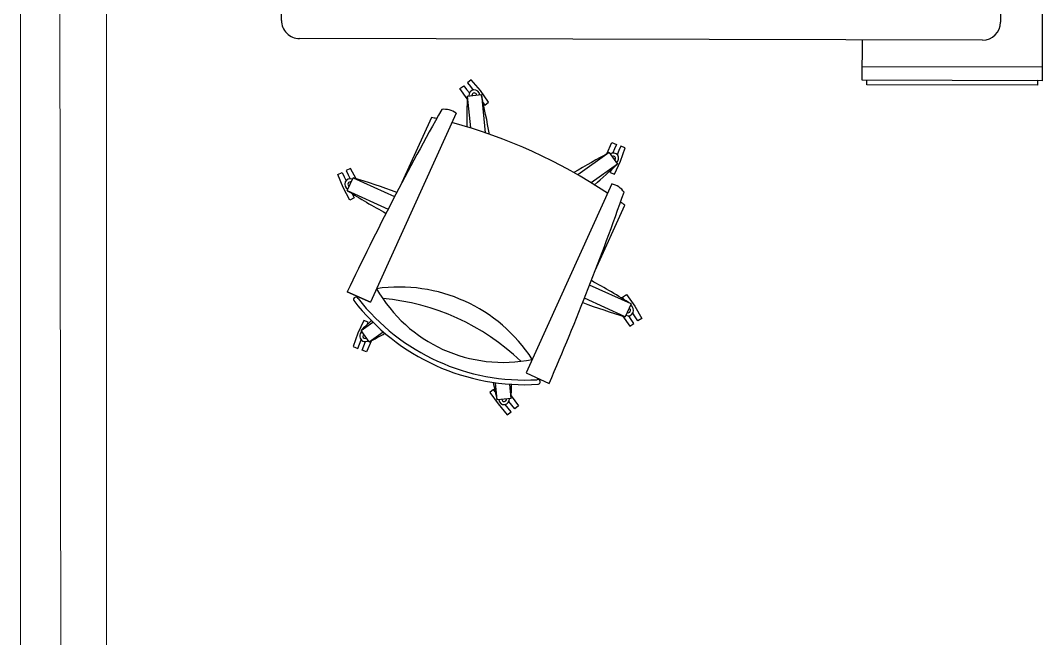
# Model space of a CAD drawing. Header units: inches. Extents: x 164.3 to 247.9, y 15.6 to 56.7.
# Drawn here: x 208.12 to 209.905, y 32.232 to 33.311 of the extents above; entities that cross this region are included whole.
import ezdxf

# ---------------------------------------------------------------- set-up
doc = ezdxf.new("R2010")
doc.units = ezdxf.units.IN
doc.header["$MEASUREMENT"] = 0
doc.layers.get('0').update_dxf_attribs({"lineweight": 0})
doc.layers.add('WALL 1 100', color=250, linetype='Continuous', lineweight=9)
doc.layers.add('провода', color=1, linetype='Continuous', lineweight=5)

msp = doc.modelspace()

# ---------------------------------------------------------------- linework, layer by layer
at = {"color": 7, "linetype": 'ByBlock', "lineweight": -2}
for p, q in [((209.8326, 33.7511), (209.8315, 33.3075)), ((209.905, 33.5977), (209.9041, 33.2053)), ((208.576, 33.3105), (208.5762, 33.3858)), ((209.8001, 33.2762), (208.6073, 33.279)), ((209.5902, 33.2061), (209.5903, 33.2767)), ((209.9041, 33.2289), (209.5902, 33.2296)), ((208.907, 33.2068), (208.9006, 33.2017)), ((208.9006, 33.2017), (208.9057, 33.1953)), ((208.9233, 33.1882), (208.907, 33.2068)), ((209.9041, 33.2053), (209.5902, 33.2061)), ((209.598, 33.1982), (209.598, 33.2061)), ((209.9041, 33.2053), (209.8962, 33.2054)), ((209.8962, 33.2054), (209.8962, 33.1975)), ((208.8876, 33.1916), (208.8941, 33.1966)), ((208.9002, 33.1739), (208.8876, 33.1916)), ((208.8941, 33.1966), (208.8992, 33.1902)), ((208.8992, 33.1902), (208.9041, 33.1839)), ((208.9057, 33.1953), (208.9106, 33.189)), ((208.9376, 33.168), (208.9233, 33.1882)), ((209.8962, 33.1975), (209.598, 33.1982)), ((208.9003, 33.1786), (208.9249, 33.181)), ((208.9003, 33.1786), (208.9058, 33.1228)), ((208.9249, 33.181), (208.9314, 33.1144)), ((208.9282, 33.1667), (208.9311, 33.1629)), ((208.9311, 33.1629), (208.9376, 33.168)), ((208.8807, 33.1485), (208.7312, 32.8187)), ((208.8379, 33.1412), (208.7862, 33.0274)), ((209.144, 33.0775), (209.153, 33.0972)), ((209.153, 33.0972), (209.1607, 33.0942)), ((209.1481, 33.0798), (209.0937, 33.0408)), ((209.1481, 33.0798), (209.1625, 33.0597)), ((209.1576, 33.0865), (209.1546, 33.0792)), ((209.1607, 33.0942), (209.1576, 33.0865)), ((209.1652, 33.0835), (209.1623, 33.0761)), ((209.1683, 33.0911), (209.1652, 33.0835)), ((209.1679, 33.0647), (209.176, 33.0881)), ((209.176, 33.0881), (209.1683, 33.0911)), ((209.1625, 33.0597), (209.1169, 33.027)), ((209.1576, 33.0422), (209.1679, 33.0647)), ((208.6742, 33.0416), (208.6816, 33.0452)), ((208.6837, 33.0188), (208.6742, 33.0416)), ((208.6816, 33.0452), (208.6851, 33.0377)), ((208.6965, 33.0523), (208.689, 33.0487)), ((208.689, 33.0487), (208.6926, 33.0413)), ((208.6926, 33.0413), (208.696, 33.0341)), ((208.7061, 33.0343), (208.6965, 33.0523)), ((209.1518, 33.0497), (209.15, 33.0452)), ((209.15, 33.0452), (209.1576, 33.0422)), ((208.6851, 33.0377), (208.6886, 33.0306)), ((208.6908, 33.0134), (208.7011, 33.0359)), ((208.7011, 33.0359), (208.7735, 33.003)), ((209.1527, 33.0251), (209.0032, 32.6953)), ((208.6954, 32.997), (208.6837, 33.0188)), ((208.6908, 33.0134), (208.7621, 32.981)), ((208.6992, 33.0082), (208.6993, 33.008)), ((208.6993, 33.008), (208.7029, 33.0006)), ((208.7029, 33.0006), (208.6954, 32.997)), ((209.1239, 32.8742), (209.1755, 32.9881)), ((209.1864, 32.8158), (209.114, 32.8486)), ((208.7312, 32.8187), (208.6908, 32.837)), ((208.6908, 32.837), (208.7312, 32.8187)), ((209.1713, 32.8275), (209.1782, 32.832)), ((209.174, 32.8234), (209.1713, 32.8275)), ((209.1782, 32.832), (209.1927, 32.8119)), ((209.1762, 32.7932), (209.1049, 32.8256)), ((209.1864, 32.8158), (209.1762, 32.7932)), ((209.1927, 32.8119), (209.2052, 32.7905)), ((209.1717, 32.7946), (209.1844, 32.777)), ((209.1868, 32.7884), (209.1825, 32.7951)), ((209.1938, 32.7929), (209.1894, 32.7996)), ((209.1982, 32.786), (209.1938, 32.7929)), ((208.7197, 32.787), (208.7093, 32.7645)), ((208.7148, 32.7695), (208.7352, 32.7841)), ((208.7273, 32.7839), (208.7197, 32.787)), ((208.7255, 32.7794), (208.7273, 32.7839)), ((209.1844, 32.777), (209.1913, 32.7815)), ((209.1913, 32.7815), (209.1868, 32.7884)), ((209.2052, 32.7905), (209.1982, 32.786)), ((208.7093, 32.7645), (208.7013, 32.7411)), ((208.7292, 32.7494), (208.7148, 32.7695)), ((208.7292, 32.7494), (208.7537, 32.767)), ((208.7013, 32.7411), (208.709, 32.738)), ((208.709, 32.738), (208.712, 32.7457)), ((208.712, 32.7457), (208.715, 32.753)), ((208.7166, 32.7349), (208.7197, 32.7426)), ((208.7197, 32.7426), (208.7226, 32.75)), ((208.7333, 32.7516), (208.7243, 32.7319)), ((208.7243, 32.7319), (208.7166, 32.7349)), ((209.0032, 32.6953), (209.0435, 32.677)), ((208.9461, 32.6662), (208.9397, 32.6611)), ((208.9491, 32.6624), (208.9461, 32.6662)), ((208.9524, 32.6482), (208.9494, 32.6782)), ((208.977, 32.6506), (208.9745, 32.6756)), ((208.9397, 32.6611), (208.954, 32.641)), ((208.977, 32.6506), (208.9524, 32.6482)), ((208.9771, 32.6553), (208.9897, 32.6376)), ((208.954, 32.641), (208.9702, 32.6223)), ((208.9716, 32.6339), (208.9667, 32.6401)), ((208.9767, 32.6274), (208.9716, 32.6339)), ((208.9781, 32.639), (208.9732, 32.6452)), ((208.9832, 32.6325), (208.9781, 32.639)), ((208.9897, 32.6376), (208.9832, 32.6325)), ((208.9702, 32.6223), (208.9767, 32.6274))]:
    msp.add_line(p, q, dxfattribs=at)
for centre, radius, start, end in [((208.6074, 33.3104), 0.0314, 179.8612, 269.8612), ((209.8002, 33.3075), 0.0314, 269.8612, 359.8612), ((208.9126, 33.1798), 0.00947, 5.6035, 185.6035), ((208.9126, 33.1798), 0.00412, 5.6035, 185.6035), ((210.3753, 33.1311), 1.4758, 178.1558, 180.2466), ((207.4872, 32.8477), 1.4758, 10.3039, 13.0513), ((213.5015, 30.5456), 5.3285, 150.6776, 154.5318), ((208.8598, 33.1202), 0.0352, 53.4418, 96.608), ((208.626, 32.2253), 0.9401, 76.4209, 76.9776), ((208.626, 32.2253), 0.9401, 56.4633, 74.7438), ((209.8445, 31.7786), 1.4758, 118.1558, 120.9032), ((209.1553, 33.0697), 0.00947, 305.6035, 125.6035), ((208.155, 34.1381), 1.4758, 310.9605, 313.0513), ((209.1553, 33.0697), 0.00412, 305.6035, 125.6035), ((208.6959, 33.0246), 0.00947, 65.6035, 245.6035), ((208.6959, 33.0246), 0.00412, 65.6035, 245.6035), ((208.2708, 31.6242), 1.4758, 69.9286, 73.0513), ((209.1453, 32.9907), 0.0352, 34.5991, 77.7653), ((209.4695, 34.267), 1.4758, 238.1558, 241.1966), ((204.1505, 34.7868), 5.3285, 336.6753, 340.5295), ((208.626, 32.2253), 0.9401, 54.2295, 54.7862), ((208.7815, 32.5681), 0.277, 32.9857, 98.2214), ((208.4078, 31.5621), 1.4758, 58.1558, 61.2785), ((208.7059, 32.8234), 0.00418, 28.5307, 206.9145), ((208.9628, 32.9677), 0.254, 209.5947, 281.6124), ((209.0012, 33.0524), 0.3778, 217.6722, 273.5349), ((209.0012, 33.0524), 0.3696, 217.8963, 273.3107), ((208.7176, 32.4273), 0.3993, 46.2424, 84.9647), ((209.6064, 34.2049), 1.4758, 250.0105, 253.0513), ((209.1813, 32.8045), 0.00947, 245.6035, 65.6035), ((209.1813, 32.8045), 0.00412, 245.6035, 65.6035), ((209.7222, 31.6911), 1.4758, 132.0882, 133.0513), ((208.722, 32.7594), 0.00947, 125.6035, 305.6035), ((208.722, 32.7594), 0.00412, 125.6035, 305.6035), ((208.0328, 34.0505), 1.4758, 298.1558, 299.3717), ((210.39, 32.9814), 1.4758, 191.8354, 193.0513), ((207.5019, 32.6981), 1.4758, 358.1558, 359.1189), ((209.0234, 32.6794), 0.00418, 284.2926, 102.6764), ((208.9647, 32.6494), 0.00947, 185.6035, 5.6035), ((208.9647, 32.6494), 0.00412, 185.6035, 5.6035)]:
    msp.add_arc(centre, radius, start, end, dxfattribs=at)
at = {"layer": 'WALL 1 100', "color": 0}
for p, q in [((208.12, 34.3503), (208.12, 26.0503)), ((208.27, 34.2003), (208.27, 26.2003))]:
    msp.add_line(p, q, dxfattribs=at)
at = {"layer": 'провода', "color": 1}
msp.add_line((208.1927, 30.0996), (208.188, 34.2792), dxfattribs=at)

doc.saveas('drawing.dxf')
